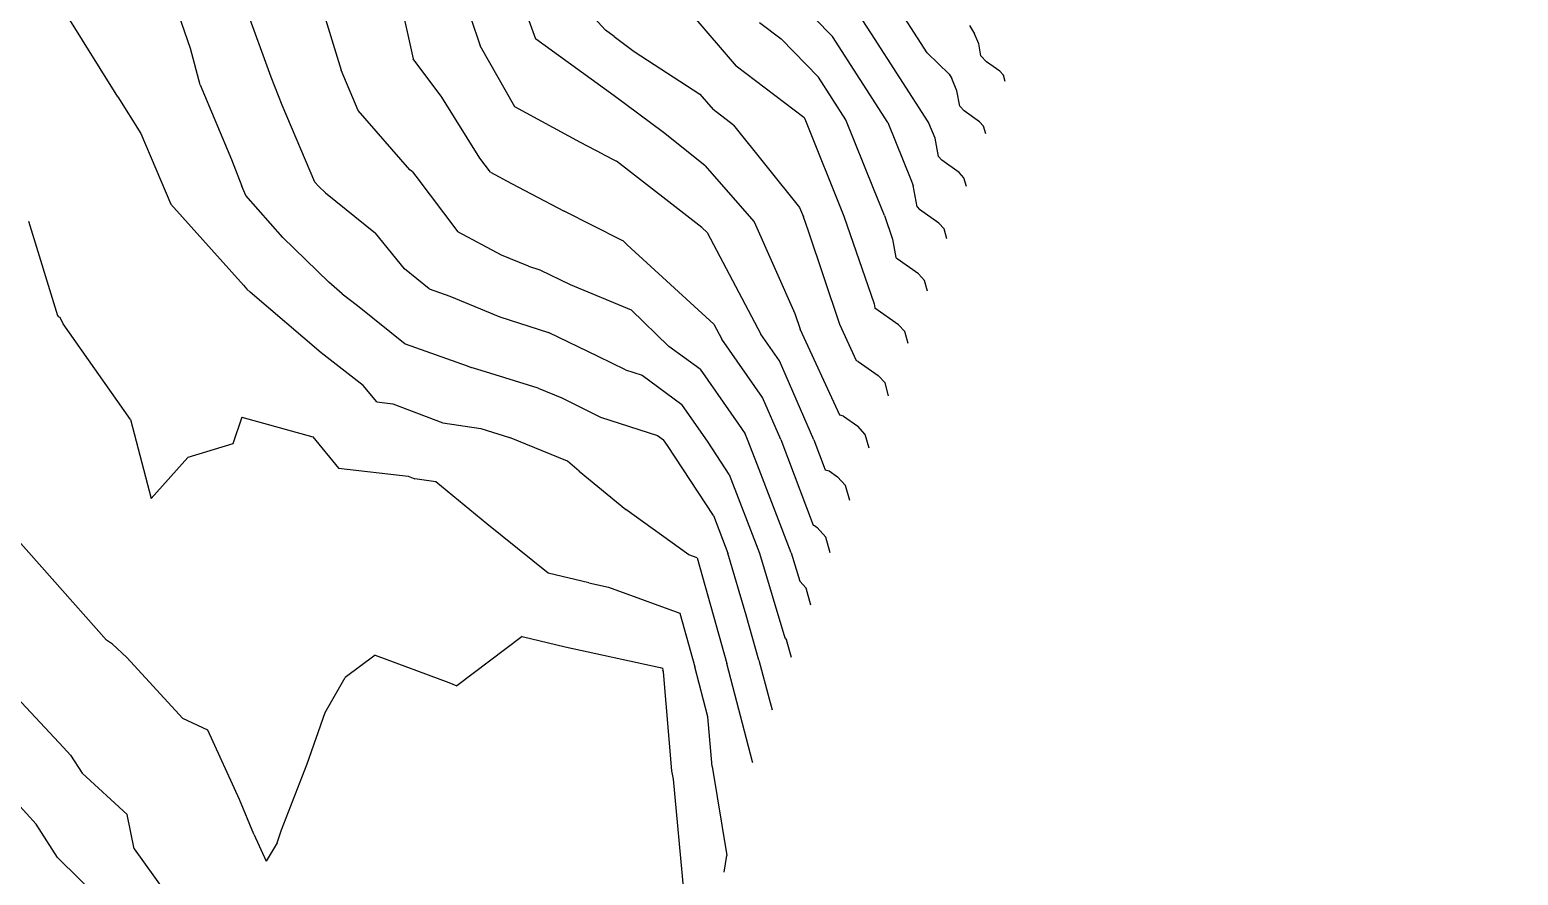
# Model space of a CAD drawing. Header units: metres. Extents: x -1120501 to 1198934, y -4928884 to 66998.
# Drawn here: x -996.3 to -824.6, y 601.4 to 698.9 of the extents above; entities that cross this region are included whole.
import ezdxf

# ---------------------------------------------------------------- set-up
doc = ezdxf.new("R2010")
doc.units = ezdxf.units.M
doc.layers.add('SURF2CONTOURS', color=7, linetype='Continuous', lineweight=0)

msp = doc.modelspace()

# ---------------------------------------------------------------- linework, layer by layer
at = {"color": 7, "lineweight": 0}
msp.add_circle((-684.64, 190.5), 66807.04, dxfattribs=at)
at = {"layer": 'SURF2CONTOURS', "color": 2, "linetype": 'Continuous', "lineweight": -3}
for p, q in [((-942.09, 709.27, 276.5), (-937.99, 697.88, 276.5)), ((-953.94, 703.93, 275.5), (-952.1, 695.6, 275.5)), ((-903.72, 698.18, 278.5), (-907.84, 702.39, 278.5)), ((-892.8, 696.29, 279.5), (-897.43, 703.49, 279.5)), ((-986.14, 691.19, 273.5), (-992.28, 701.03, 273.5)), ((-968.47, 693.46, 274.5), (-971.35, 701.39, 274.5)), ((-919.96, 700.71, 277.5), (-914.81, 694.75, 277.5)), ((-928.89, 691.33, 276.5), (-937.99, 697.88, 276.5)), ((-897.35, 688.25, 278.5), (-903.72, 698.18, 278.5)), ((-948.76, 691.17, 275.5), (-952.1, 695.6, 275.5)), ((-892.8, 696.29, 279.5), (-890.26, 693.83, 279.5)), ((-907.04, 688.82, 277.5), (-914.81, 694.75, 277.5)), ((-890.26, 693.83, 279.5), (-889.97, 693.32, 279.5)), ((-967.21, 690.24, 274.5), (-968.47, 693.46, 274.5)), ((-889.37, 691.88, 279.5), (-889.97, 693.32, 279.5)), ((-986.14, 691.19, 273.5), (-983.49, 686.98, 273.5)), ((-963.42, 681.37, 274.5), (-967.21, 690.24, 274.5)), ((-944.4, 684.14, 275.5), (-948.76, 691.17, 275.5)), ((-923.22, 687.1, 276.5), (-928.89, 691.33, 276.5)), ((-889.04, 690.12, 279.5), (-889.37, 691.88, 279.5)), ((-907.04, 688.82, 277.5), (-906.92, 688.67, 277.5)), ((-906.92, 688.67, 277.5), (-902.4, 677.42, 277.5)), ((-889.04, 690.12, 279.5), (-888.52, 689.57, 279.5)), ((-886.77, 688.32, 279.5), (-888.52, 689.57, 279.5)), ((-983.49, 686.98, 273.5), (-980.02, 678.82, 273.5)), ((-918.46, 683.27, 276.5), (-923.22, 687.1, 276.5)), ((-897.35, 688.25, 278.5), (-894.7, 681.68, 278.5)), ((-886.29, 687.8, 279.5), (-886.77, 688.32, 279.5)), ((-886.04, 686.92, 279.5), (-886.29, 687.8, 279.5)), ((-943.16, 682.5, 275.5), (-944.4, 684.14, 275.5)), ((-943.16, 682.5, 275.5), (-940.76, 681.21, 275.5)), ((-918.46, 683.27, 276.5), (-912.76, 676.79, 276.5)), ((-894.7, 681.68, 278.5), (-894.42, 680.98, 278.5)), ((-963.01, 680.9, 274.5), (-963.42, 681.37, 274.5)), ((-963.01, 680.9, 274.5), (-962.21, 680.12, 274.5)), ((-962.21, 680.12, 274.5), (-956.44, 675.48, 274.5)), ((-940.76, 681.21, 275.5), (-934.66, 677.99, 275.5)), ((-893.95, 678.49, 278.5), (-894.42, 680.98, 278.5)), ((-980.02, 678.82, 273.5), (-971.65, 669.47, 273.5)), ((-893.95, 678.49, 278.5), (-893.67, 678.2, 278.5)), ((-891.45, 676.61, 278.5), (-893.67, 678.2, 278.5)), ((-927.99, 674.62, 275.5), (-934.66, 677.99, 275.5)), ((-912.76, 676.79, 276.5), (-908.06, 666.2, 276.5)), ((-902.4, 677.42, 277.5), (-898.93, 667.3, 277.5)), ((-890.83, 675.95, 278.5), (-891.45, 676.61, 278.5)), ((-953.1, 671.35, 274.5), (-956.44, 675.48, 274.5)), ((-890.52, 674.83, 278.5), (-890.83, 675.95, 278.5)), ((-927.87, 674.57, 275.5), (-927.99, 674.62, 275.5)), ((-927.87, 674.57, 275.5), (-927.4, 674.12, 275.5)), ((-927.4, 674.12, 275.5), (-917.39, 664.96, 275.5)), ((-950.22, 669.04, 274.5), (-953.1, 671.35, 274.5)), ((-971.65, 669.47, 273.5), (-971.26, 669.01, 273.5)), ((-970.87, 668.64, 273.5), (-971.26, 669.01, 273.5)), ((-962.7, 661.65, 273.5), (-970.87, 668.64, 273.5)), ((-950.22, 669.04, 274.5), (-947.86, 668.2, 274.5)), ((-947.86, 668.2, 274.5), (-942.08, 665.81, 274.5)), ((-908.06, 666.2, 276.5), (-907.45, 664.38, 276.5)), ((-898.93, 667.3, 277.5), (-898.85, 666.86, 277.5)), ((-898.85, 666.86, 277.5), (-898.82, 666.83, 277.5)), ((-896.12, 664.9, 277.5), (-898.82, 666.83, 277.5)), ((-942.08, 665.81, 274.5), (-936.46, 663.99, 274.5)), ((-917.39, 664.96, 275.5), (-916.48, 663.24, 275.5)), ((-895.38, 664.1, 277.5), (-896.12, 664.9, 277.5)), ((-930.74, 661.23, 274.5), (-936.46, 663.99, 274.5)), ((-911.8, 656.51, 275.5), (-916.48, 663.24, 275.5)), ((-902.89, 654.48, 276.5), (-907.45, 664.38, 276.5)), ((-895, 662.75, 277.5), (-895.38, 664.1, 277.5)), ((-957.85, 657.9, 273.5), (-962.7, 661.65, 273.5)), ((-927.58, 659.68, 274.5), (-930.74, 661.23, 274.5)), ((-927.58, 659.68, 274.5), (-925.68, 659.06, 274.5)), ((-956.29, 655.99, 273.5), (-957.85, 657.9, 273.5)), ((-925.68, 659.06, 274.5), (-921.11, 655.69, 274.5)), ((-956.29, 655.99, 273.5), (-954.44, 655.78, 273.5)), ((-909.68, 651.64, 275.5), (-911.8, 656.51, 275.5)), ((-954.44, 655.78, 273.5), (-948.66, 653.58, 273.5)), ((-918.07, 651.35, 274.5), (-921.11, 655.69, 274.5)), ((-902.43, 654.35, 276.5), (-902.89, 654.48, 276.5)), ((-902.43, 654.35, 276.5), (-900.8, 653.19, 276.5)), ((-948.66, 653.58, 273.5), (-944.27, 652.93, 273.5)), ((-944.27, 652.93, 273.5), (-940.97, 651.9, 273.5)), ((-899.93, 652.25, 276.5), (-900.8, 653.19, 276.5)), ((-934.28, 649.15, 273.5), (-940.97, 651.9, 273.5)), ((-915.63, 647.62, 274.5), (-918.07, 651.35, 274.5)), ((-909.68, 651.64, 275.5), (-905.95, 641.75, 275.5)), ((-899.48, 650.66, 276.5), (-899.93, 652.25, 276.5)), ((-932.93, 648.01, 273.5), (-934.28, 649.15, 273.5)), ((-932.93, 648.01, 273.5), (-927.55, 643.59, 273.5)), ((-915.63, 647.62, 274.5), (-912.13, 638.54, 274.5)), ((-920.29, 638.36, 273.5), (-927.55, 643.59, 273.5)), ((-905.95, 641.75, 275.5), (-905.8, 641.72, 275.5)), ((-905.8, 641.72, 275.5), (-905.48, 641.49, 275.5)), ((-904.48, 640.4, 275.5), (-905.48, 641.49, 275.5)), ((-903.97, 638.57, 275.5), (-904.48, 640.4, 275.5)), ((-993.72, 635.56, 272.5), (-997.93, 640.3, 272.5)), ((-919.31, 638, 273.5), (-920.29, 638.36, 273.5)), ((-919.31, 638, 273.5), (-915.89, 625.8, 273.5)), ((-912.13, 638.54, 274.5), (-909.22, 628.77, 274.5)), ((-987.46, 628.49, 272.5), (-993.72, 635.56, 272.5)), ((-986.77, 628.04, 272.5), (-987.46, 628.49, 272.5)), ((-939.52, 628.9, 272.5), (-947.04, 623.21, 272.5)), ((-939.52, 628.9, 272.5), (-934.57, 627.72, 272.5)), ((-909.22, 628.77, 274.5), (-909.02, 628.55, 274.5)), ((-908.45, 626.49, 274.5), (-909.02, 628.55, 274.5)), ((-986.77, 628.04, 272.5), (-985.12, 626.48, 272.5)), ((-956.45, 626.76, 272.5), (-959.94, 624.19, 272.5)), ((-956.45, 626.76, 272.5), (-947.96, 623.59, 272.5)), ((-934.57, 627.72, 272.5), (-923.61, 625.35, 272.5)), ((-985.12, 626.48, 272.5), (-978.65, 619.47, 272.5)), ((-923.61, 625.35, 272.5), (-923.33, 625.25, 272.5)), ((-923.33, 625.25, 272.5), (-923.27, 625.03, 272.5)), ((-923.22, 624.83, 272.5), (-923.27, 625.03, 272.5)), ((-912.94, 614.45, 273.5), (-915.89, 625.8, 273.5)), ((-962.25, 620.13, 272.5), (-959.94, 624.19, 272.5)), ((-947.96, 623.59, 272.5), (-947.04, 623.21, 272.5)), ((-922.23, 613.43, 272.5), (-923.22, 624.83, 272.5)), ((-964.32, 614.22, 272.5), (-962.25, 620.13, 272.5)), ((-975.76, 618.11, 272.5), (-978.65, 619.47, 272.5)), ((-972.13, 610.11, 272.5), (-975.76, 618.11, 272.5)), ((-995.56, 607.24, 271.5), (-1002.22, 614.58, 271.5)), ((-967.29, 606.59, 272.5), (-964.32, 614.22, 272.5)), ((-922.07, 612.46, 272.5), (-922.23, 613.43, 272.5)), ((-912.94, 614.42, 273.5), (-912.94, 614.45, 273.5)), ((-912.94, 614.42, 273.5), (-912.93, 614.38, 273.5)), ((-912.93, 614.37, 273.5), (-912.93, 614.38, 273.5)), ((-920.88, 599.62, 272.5), (-922.07, 612.46, 272.5)), ((-970.47, 606.1, 272.5), (-972.13, 610.11, 272.5)), ((-993.09, 603.4, 271.5), (-995.56, 607.24, 271.5)), ((-970.47, 606.1, 272.5), (-969.05, 602.98, 272.5)), ((-967.79, 605.12, 272.5), (-967.29, 606.59, 272.5)), ((-967.79, 605.12, 272.5), (-969.05, 602.98, 272.5)), ((-987.98, 598.36, 271.5), (-993.09, 603.4, 271.5))]:
    msp.add_line(p, q, dxfattribs=at)
at = {"layer": 'SURF2CONTOURS', "color": 4, "linetype": 'Continuous', "lineweight": -3}
for p, q in [((-963.46, 704.28, 275), (-960.4, 694.29, 275)), ((-929.89, 698.88, 277), (-935.09, 704.6, 277)), ((-977.78, 696.79, 274), (-980.13, 703.59, 274)), ((-902.11, 702.89, 279), (-899.27, 698.47, 279)), ((-945.48, 700.4, 276), (-944.34, 697.1, 276)), ((-928.89, 698.16, 277), (-929.89, 698.88, 277)), ((-912.14, 699.78, 278), (-909.65, 697.88, 278)), ((-887.9, 699.45, 280), (-887.32, 698.47, 280)), ((-940.36, 690.04, 276), (-944.34, 697.1, 276)), ((-928.89, 698.16, 277), (-926.58, 696.44, 277)), ((-909.65, 697.88, 278), (-905.33, 693.47, 278)), ((-899.27, 698.47, 279), (-892.73, 688.3, 279)), ((-886.85, 697.33, 280), (-887.32, 698.47, 280)), ((-886.59, 695.93, 280), (-886.85, 697.33, 280)), ((-976.66, 692.57, 274), (-977.78, 696.79, 274)), ((-926.58, 696.44, 277), (-919.02, 691.51, 277)), ((-886.59, 695.93, 280), (-885.95, 695.26, 280)), ((-958.41, 689.62, 275), (-960.4, 694.29, 275)), ((-884.43, 694.17, 280), (-885.95, 695.26, 280)), ((-884.01, 693.72, 280), (-884.43, 694.17, 280)), ((-883.8, 692.96, 280), (-884.01, 693.72, 280)), ((-976.66, 692.57, 274), (-973.04, 683.96, 274)), ((-902.17, 688.54, 278), (-905.33, 693.47, 278)), ((-919.02, 691.51, 277), (-917.47, 689.73, 277)), ((-952.48, 682.79, 275), (-958.41, 689.62, 275)), ((-932.78, 685.94, 276), (-940.36, 690.04, 276)), ((-915.15, 687.95, 277), (-917.47, 689.73, 277)), ((-898.98, 680.62, 278), (-902.17, 688.54, 278)), ((-915.15, 687.95, 277), (-907.51, 678.44, 277)), ((-892.73, 688.3, 279), (-892.63, 688.2, 279)), ((-892.63, 688.2, 279), (-892.61, 688.18, 279)), ((-891.89, 686.43, 279), (-892.61, 688.18, 279)), ((-930.2, 684.58, 276), (-932.78, 685.94, 276)), ((-891.5, 684.3, 279), (-891.89, 686.43, 279)), ((-973.04, 683.96, 274), (-971.83, 680.88, 274)), ((-930.2, 684.58, 276), (-928.65, 683.79, 276)), ((-918.8, 676.12, 276), (-928.65, 683.79, 276)), ((-891.5, 684.3, 279), (-891.1, 683.88, 279)), ((-889.11, 682.47, 279), (-891.1, 683.88, 279)), ((-952.18, 682.55, 275), (-952.48, 682.79, 275)), ((-952.18, 682.55, 275), (-951.76, 682.03, 275)), ((-951.76, 682.03, 275), (-946.93, 675.64, 275)), ((-888.56, 681.87, 279), (-889.11, 682.47, 279)), ((-888.28, 680.87, 279), (-888.56, 681.87, 279)), ((-971.38, 679.83, 274), (-971.83, 680.88, 274)), ((-897.73, 677.51, 278), (-898.98, 680.62, 278)), ((-967.13, 674.95, 274), (-971.38, 679.83, 274)), ((-907.51, 678.44, 277), (-907.07, 677.34, 277)), ((-996.45, 676.87, 273), (-993.1, 665.97, 273)), ((-906.54, 675.8, 277), (-907.07, 677.34, 277)), ((-897.73, 677.51, 278), (-896.8, 674.79, 278)), ((-961.83, 669.81, 274), (-967.13, 674.95, 274)), ((-941.89, 672.93, 275), (-946.93, 675.64, 275)), ((-918.16, 675.54, 276), (-918.8, 676.12, 276)), ((-918.16, 675.54, 276), (-911.97, 663.81, 276)), ((-902.87, 664.94, 277), (-906.54, 675.8, 277)), ((-896.8, 674.79, 278), (-896.4, 672.67, 278)), ((-938.77, 671.64, 275), (-941.89, 672.93, 275)), ((-938.77, 671.64, 275), (-937.47, 671.22, 275)), ((-896.4, 672.67, 278), (-896.25, 672.51, 278)), ((-893.79, 670.76, 278), (-896.25, 672.51, 278)), ((-960.27, 668.48, 274), (-961.83, 669.81, 274)), ((-937.47, 671.22, 275), (-933.97, 669.53, 275)), ((-893.11, 670.02, 278), (-893.79, 670.76, 278)), ((-892.76, 668.79, 278), (-893.11, 670.02, 278)), ((-960.27, 668.48, 274), (-958.51, 667.11, 274)), ((-933.97, 669.53, 275), (-926.95, 666.61, 275)), ((-958.51, 667.11, 274), (-953.02, 662.71, 274)), ((-922.58, 662.4, 275), (-926.95, 666.61, 275)), ((-993.1, 665.97, 273), (-992.98, 665.82, 273)), ((-992.82, 665.73, 273), (-992.98, 665.82, 273)), ((-992.47, 665.02, 273), (-992.82, 665.73, 273)), ((-984.67, 653.95, 273), (-992.47, 665.02, 273)), ((-900.94, 660.72, 277), (-902.87, 664.94, 277)), ((-953.02, 662.71, 274), (-945.87, 660.17, 274)), ((-909.82, 660.72, 276), (-911.97, 663.81, 276)), ((-919, 659.76, 275), (-922.58, 662.4, 275)), ((-945.87, 660.17, 274), (-945.4, 659.98, 274)), ((-944.26, 659.61, 274), (-945.4, 659.98, 274)), ((-937.66, 657.57, 274), (-944.26, 659.61, 274)), ((-919, 659.76, 275), (-914.56, 653.41, 275)), ((-905.86, 651.62, 276), (-909.82, 660.72, 276)), ((-900.74, 660.67, 277), (-900.94, 660.72, 277)), ((-900.74, 660.67, 277), (-898.46, 659.05, 277)), ((-937.66, 657.57, 274), (-934.95, 656.45, 274)), ((-897.66, 658.18, 277), (-898.46, 659.05, 277)), ((-897.24, 656.7, 277), (-897.66, 658.18, 277)), ((-934.95, 656.45, 274), (-930.49, 654.25, 274)), ((-971.86, 654.22, 273), (-972.89, 651.15, 273)), ((-971.86, 654.22, 273), (-963.64, 651.95, 273)), ((-930.49, 654.25, 274), (-923.89, 652.12, 274)), ((-984.67, 653.95, 273), (-982.31, 644.83, 273)), ((-914.56, 653.41, 275), (-913.78, 652.29, 275)), ((-972.89, 651.15, 273), (-978.08, 649.56, 273)), ((-963.64, 651.95, 273), (-960.69, 648.35, 273)), ((-923.89, 652.12, 274), (-923.21, 651.62, 274)), ((-922.76, 650.97, 274), (-923.21, 651.62, 274)), ((-917.46, 642.87, 274), (-922.76, 650.97, 274)), ((-913.51, 651.66, 275), (-913.78, 652.29, 275)), ((-912.38, 648.69, 275), (-913.51, 651.66, 275)), ((-905.86, 651.62, 276), (-904.55, 648.15, 276)), ((-978.08, 649.56, 273), (-982.31, 644.83, 273)), ((-960.69, 648.35, 273), (-952.67, 647.42, 273)), ((-952.67, 647.42, 273), (-951.91, 647.13, 273)), ((-908.48, 638.56, 275), (-912.38, 648.69, 275)), ((-904.55, 648.15, 276), (-904.11, 648.04, 276)), ((-904.11, 648.04, 276), (-903.14, 647.34, 276)), ((-902.2, 646.33, 276), (-903.14, 647.34, 276)), ((-949.47, 646.76, 273), (-951.91, 647.13, 273)), ((-943.57, 641.94, 273), (-949.47, 646.76, 273)), ((-901.72, 644.62, 276), (-902.2, 646.33, 276)), ((-917.46, 642.87, 274), (-915.78, 638.52, 274)), ((-936.5, 636.22, 273), (-943.57, 641.94, 273)), ((-913.66, 631.38, 274), (-915.78, 638.52, 274)), ((-908.48, 638.56, 275), (-907.5, 635.29, 275)), ((-931.82, 635.11, 273), (-936.5, 636.22, 273)), ((-907.5, 635.29, 275), (-906.75, 634.48, 275)), ((-931.82, 635.11, 273), (-929.54, 634.62, 273)), ((-929.54, 634.62, 273), (-921.32, 631.63, 273)), ((-906.21, 632.53, 275), (-906.75, 634.48, 275)), ((-921.32, 631.63, 273), (-919.58, 625.42, 273)), ((-912.2, 626.19, 274), (-913.66, 631.38, 274)), ((-918.08, 619.64, 273), (-919.58, 625.42, 273)), ((-912.2, 626.19, 274), (-911.04, 621.73, 274)), ((-992.4, 616.11, 272), (-998.88, 623.04, 272)), ((-911.04, 621.73, 274), (-910.69, 620.44, 274)), ((-917.58, 613.93, 273), (-918.08, 619.64, 273)), ((-991.6, 615.24, 272), (-992.4, 616.11, 272)), ((-991.6, 615.24, 272), (-990.26, 613.16, 272)), ((-990.26, 613.16, 272), (-985.09, 608.39, 272)), ((-917.58, 613.93, 273), (-915.9, 603.63, 273)), ((-984.26, 604.41, 272), (-985.09, 608.39, 272)), ((-984.26, 604.41, 272), (-978.71, 596.71, 272)), ((-916.23, 601.72, 273), (-915.9, 603.63, 273))]:
    msp.add_line(p, q, dxfattribs=at)

doc.saveas('drawing.dxf')
